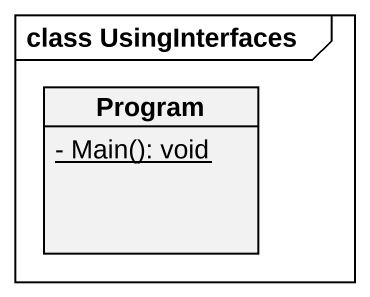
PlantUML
@startuml
mainframe class UsingInterfaces
hide circle
hide empty members
skinparam classAttributeIconSize 0
class Program {
  {static} - Main(): void
}
@enduml
